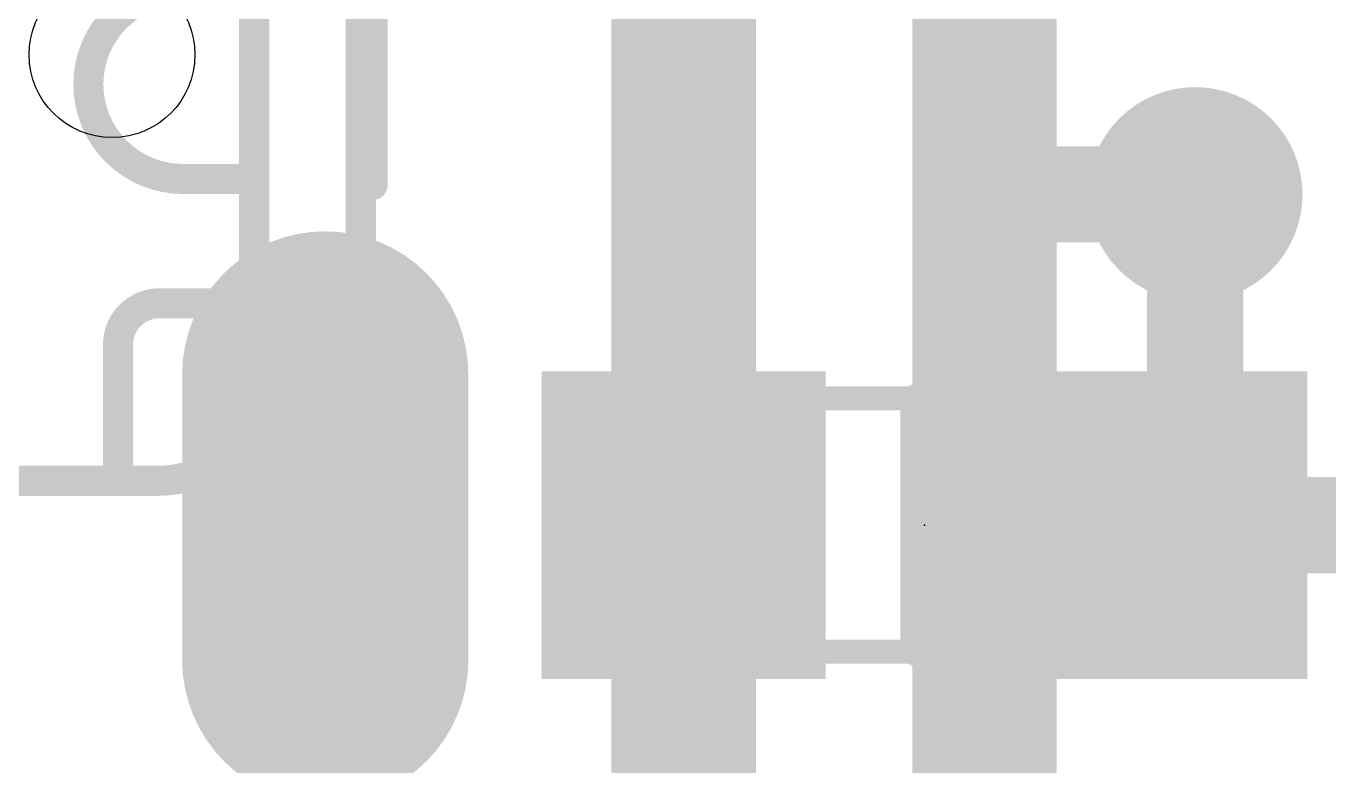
# Model space of a CAD drawing. Extents: x -18.9 to 56.5, y -5.3 to 63.2.
# Drawn here: x 3.83 to 9.33, y 20.45 to 23.57 of the extents above; entities that cross this region are included whole.
import ezdxf

# ---------------------------------------------------------------- set-up
doc = ezdxf.new("R2010")
doc.units = 0
for name, color, linetype in [('1', 12, 'CONTINUOUS'), ('16', 132, 'CONTINUOUS'), ('17', 110, 'CONTINUOUS'), ('18', 110, 'CONTINUOUS'), ('20', 53, 'CONTINUOUS'), ('21', 40, 'CONTINUOUS'), ('23', 53, 'CONTINUOUS'), ('51', 253, 'CONTINUOUS')]:
    doc.layers.add(name, color=color, linetype=linetype)

# ---------------------------------------------------------------- blocks, each defined once
blk = doc.blocks.new('RECT')
blk.add_solid([(-0.5, -0.5), (0.5, -0.5), (-0.5, 0.5), (0.5, 0.5)])
blk = doc.blocks.new('OFFSETP100')
at = {"const_width": 1}
blk.add_lwpolyline([(0, 0), (1, 0)], dxfattribs=at)
at = {"const_width": 0.5}
for points in [[(0, 0.25, 1), (0, -0.25)], [(1, -0.25, 1), (1, 0.25)]]:
    blk.add_lwpolyline(points, format="xyb", dxfattribs=at)
blk = doc.blocks.new('ROUNDV')
at = {"const_width": 0.5}
blk.add_lwpolyline([(0, -0.25, 1), (0, 0.25, 1), (0, -0.25)], format="xyb", dxfattribs=at)

msp = doc.modelspace()

# ---------------------------------------------------------------- linework, layer by layer
at = {"layer": '1', "const_width": 0.4064}
for points in [[(8.763, 21.463), (8.763, 22.86)], [(6.604, 21.463), (6.604, 19.939)], [(8.636, 21.463), (10.226, 21.463)], [(8.636, 21.463), (8.763, 21.463)]]:
    msp.add_lwpolyline(points, dxfattribs=at)
at = {"layer": '1', "const_width": 0.2032}
for points in [[(8.8646, 22.86, 1), (8.6614, 22.86)], [(6.7056, 21.463, 1), (6.5024, 21.463)], [(8.636, 21.5646, 1), (8.636, 21.3614)], [(8.636, 21.5646, 1), (8.636, 21.3614)], [(8.763, 21.3614, 1), (8.763, 21.5646)], [(8.6614, 21.463, 1), (8.8646, 21.463)]]:
    msp.add_lwpolyline(points, format="xyb", dxfattribs=at)
at = {"layer": '16'}
for points, const_width in [([(7.874, 23.241), (7.874, 25.781)], 0.6096), ([(6.604, 23.749), (5.969, 24.384)], 0.6096), ([(6.604, 19.431), (6.604, 23.749)], 0.6096), ([(7.874, 18.542), (7.874, 23.241)], 0.6096), ([(7.874, 22.86), (7.874, 23.241)], 0.4064), ([(8.763, 22.86), (7.874, 22.86)], 0.4064)]:
    msp.add_lwpolyline(points, dxfattribs=dict(at, const_width=const_width))
for points, const_width in [([(6.4962, 23.6412, 1), (6.7118, 23.8568)], 0.3048), ([(8.0264, 23.241, 1), (7.7216, 23.241)], 0.3048), ([(7.9756, 23.241, 1), (7.7724, 23.241)], 0.2032), ([(7.7216, 23.241, 1), (8.0264, 23.241)], 0.3048), ([(7.874, 22.9616, 1), (7.874, 22.7584)], 0.2032), ([(8.763, 22.7584, 1), (8.763, 22.9616)], 0.2032), ([(7.7724, 22.86, 1), (7.9756, 22.86)], 0.2032)]:
    msp.add_lwpolyline(points, format="xyb", dxfattribs=dict(at, const_width=const_width))
at = {"layer": '20'}
msp.add_circle((4.191, 23.45), 0.35, dxfattribs=at)
at = {"layer": '21'}
for points, const_width in [([(5.291, 23.7), (5.291, 22.9)], 0.127), ([(7.62, 21.971), (7.62, 20.955)], 0.2032)]:
    msp.add_lwpolyline(points, dxfattribs=dict(at, const_width=const_width))
for points, const_width in [([(5.2593, 22.9, 1), (5.3228, 22.9)], 0.0635), ([(7.6708, 21.971, 1), (7.5692, 21.971)], 0.1016), ([(7.5692, 20.955, 1), (7.6708, 20.955)], 0.1016)]:
    msp.add_lwpolyline(points, format="xyb", dxfattribs=dict(at, const_width=const_width))
at = {"layer": '23'}
msp.add_point((7.62, 21.463), dxfattribs=at)
at = {"layer": '51'}
for points, const_width in [([(5.241, 24.875), (5.241, 21.8)], 0.127), ([(4.791, 22.925), (4.791, 23.725)], 0.127), ([(4.491, 22.925), (4.791, 22.925)], 0.127), ([(4.791, 22.925), (4.791, 22.475)], 0.127), ([(4.791, 22.05), (4.791, 22.475)], 0.127), ([(4.716, 22.4), (4.391, 22.4)], 0.127), ([(4.216, 22.225), (4.216, 21.675)], 0.127), ([(4.966, 22.05), (4.791, 22.05)], 0.127), ([(4.966, 21.8), (4.966, 22.05)], 0.127), ([(7.11, 21.998), (8.13, 21.998)], 0.1016), ([(5.241, 21.8), (4.966, 21.8)], 0.127), ([(-0.109, 21.65), (4.391, 21.65)], 0.127), ([(7.11, 20.928), (8.13, 20.928)], 0.1016)]:
    msp.add_lwpolyline(points, dxfattribs=dict(at, const_width=const_width))
for points, const_width in [([(4.491, 23.725, 0.4142), (4.091, 23.325)], 0.127), ([(4.091, 23.325, 0.4142), (4.491, 22.925)], 0.127), ([(4.1227, 23.325, 1), (4.0593, 23.325)], 0.0635), ([(4.0593, 23.325, 1), (4.1227, 23.325)], 0.0635), ([(4.491, 22.9567, 1), (4.491, 22.8933)], 0.0635), ([(4.491, 22.8933, 1), (4.491, 22.9567)], 0.0635), ([(4.8228, 22.925, 1), (4.7593, 22.925)], 0.0635), ([(4.7593, 22.925, 1), (4.8228, 22.925)], 0.0635), ([(4.791, 22.8933, 1), (4.791, 22.9567)], 0.0635), ([(4.716, 22.4, 0.4142), (4.791, 22.475)], 0.127), ([(4.8228, 22.475, 1), (4.7593, 22.475)], 0.0635), ([(4.8228, 22.475, 1), (4.7593, 22.475)], 0.0635), ([(4.7593, 22.475, 1), (4.8228, 22.475)], 0.0635), ([(4.391, 22.4, 0.4142), (4.216, 22.225)], 0.127), ([(4.391, 22.4318, 1), (4.391, 22.3683)], 0.0635), ([(4.391, 22.3683, 1), (4.391, 22.4318)], 0.0635), ([(4.716, 22.4318, 1), (4.716, 22.3683)], 0.0635), ([(4.716, 22.3683, 1), (4.716, 22.4318)], 0.0635), ([(4.2477, 22.225, 1), (4.1843, 22.225)], 0.0635), ([(4.1843, 22.225, 1), (4.2477, 22.225)], 0.0635), ([(4.391, 21.65, 0.4142), (4.791, 22.05)], 0.127), ([(4.8228, 22.05, 1), (4.7593, 22.05)], 0.0635), ([(4.791, 22.0817, 1), (4.791, 22.0183)], 0.0635), ([(4.9977, 22.05, 1), (4.9343, 22.05)], 0.0635), ([(4.966, 22.0183, 1), (4.966, 22.0817)], 0.0635), ([(4.7593, 22.05, 1), (4.8228, 22.05)], 0.0635), ([(7.11, 22.0234, 1), (7.11, 21.9726)], 0.0508), ([(8.13, 21.9726, 1), (8.13, 22.0234)], 0.0508), ([(4.966, 21.8317, 1), (4.966, 21.7683)], 0.0635), ([(5.241, 21.7683, 1), (5.241, 21.8317)], 0.0635), ([(4.9343, 21.8, 1), (4.9977, 21.8)], 0.0635), ([(5.2093, 21.8, 1), (5.2728, 21.8)], 0.0635), ([(4.1843, 21.675, 1), (4.2477, 21.675)], 0.0635), ([(4.391, 21.6818, 1), (4.391, 21.6183)], 0.0635), ([(4.391, 21.6183, 1), (4.391, 21.6818)], 0.0635), ([(7.11, 20.9534, 1), (7.11, 20.9026)], 0.0508), ([(8.13, 20.9026, 1), (8.13, 20.9534)], 0.0508)]:
    msp.add_lwpolyline(points, format="xyb", dxfattribs=dict(at, const_width=const_width))

# ---------------------------------------------------------------- block references
at = {"layer": '1', "xscale": 1.2, "yscale": 1.3}
for p in [(6.604, 21.463), (8.636, 21.463)]:
    msp.add_blockref('RECT', p, dxfattribs=at)
at = {"layer": '17', "xscale": 1.208, "yscale": 1.208, "rotation": 270}
msp.add_blockref('OFFSETP100', (5.091, 22.1), dxfattribs=at)
msp.add_blockref('OFFSETP100', (5.091, 22.1), dxfattribs=at)
at = {"layer": '18', "xscale": 0.9064, "yscale": 0.9064}
msp.add_blockref('ROUNDV', (8.763, 22.86), dxfattribs=at)
msp.add_blockref('ROUNDV', (8.763, 22.86), dxfattribs=at)
at = {"layer": '51', "yscale": 1.3}
for p, xscale in [((6.9116, 21.463), 0.5832), ((8.3232, 21.463), 0.5936)]:
    msp.add_blockref('RECT', p, dxfattribs=dict(at, xscale=xscale))

doc.saveas('drawing.dxf')
